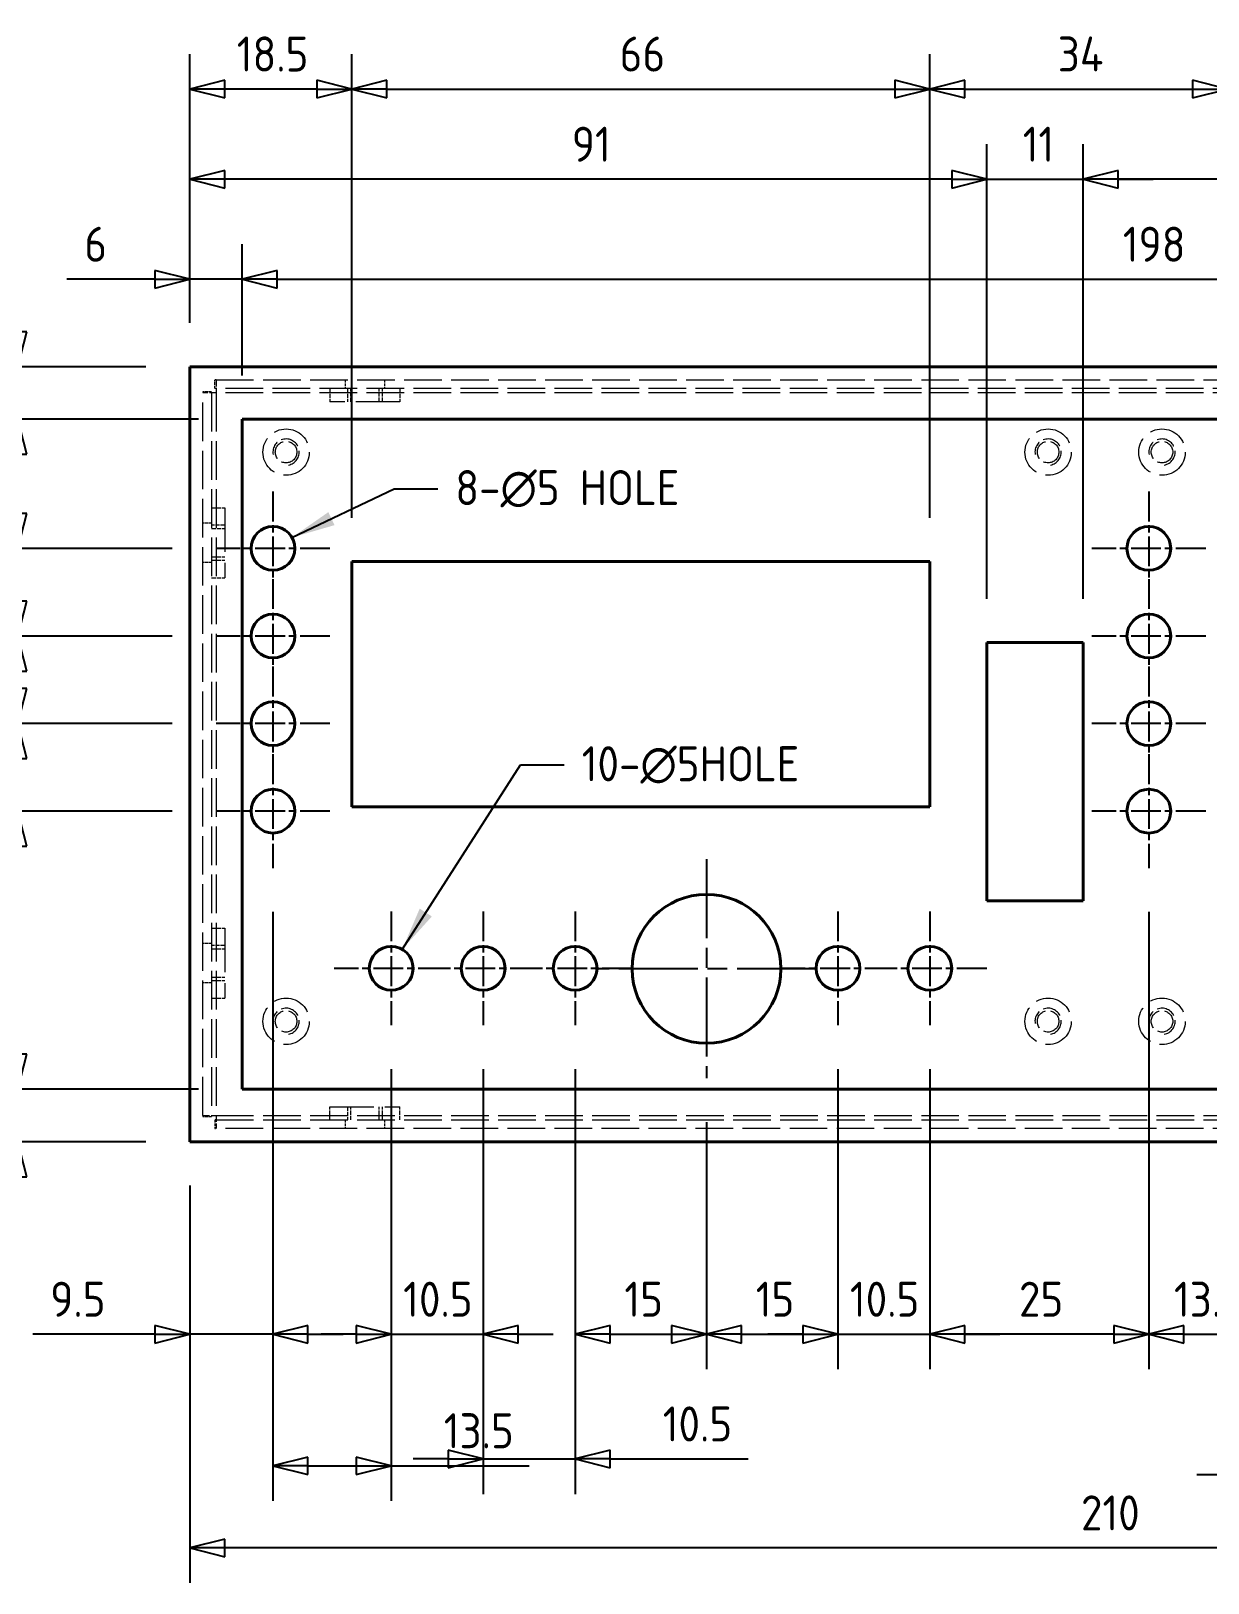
# Model space of a CAD drawing. Header units: millimetres. Extents: x 0 to 840, y 0 to 594.
# Drawn here: x 137.8 to 272.2, y 237.2 to 414.4 of the extents above; entities that cross this region are included whole.
import ezdxf

# ---------------------------------------------------------------- set-up
doc = ezdxf.new("R2010")
doc.units = ezdxf.units.MM
doc.header["$LTSCALE"] = 2
doc.linetypes.add('CHAIN', pattern=[0.3543, 0.2362, -0.0295, 0.0591, -0.0295])
doc.linetypes.add('DASHED', pattern=[0.2067, 0.1654, -0.0413])
doc.layers.get('0').update_dxf_attribs({"color": 3, "lineweight": 25})
for name, color, linetype, lineweight in [('가려진 것(ISO)', 2, 'DASHED', 18), ('가시적인 것(ISO)', 3, 'Continuous', 40), ('기호(ISO)', 5, 'Continuous', 25), ('중심 표식(ISO)', 1, 'Continuous', 25), ('치수(ISO)', 2, 'Continuous', 25)]:
    doc.layers.add(name, color=color, linetype=linetype, lineweight=lineweight)
doc.styles.add('치수 텍스트_PSTEK_POSCO', font='isocp.shx')
doc.dimstyles.new('치수_PSTEK_POSCO', dxfattribs={"dimscale": 2, "dimtxt": 2, "dimasz": 2, "dimexe": 2, "dimexo": 2.5, "dimgap": 1, "dimtad": 1, "dimrnd": 1e-08, "dimdsep": 46, "dimtxsty": '치수 텍스트_PSTEK_POSCO', "dimblk": 'Filled-2', "dimcen": 0.09, "dimdle": 10, "dimclrd": 7, "dimclre": 7, "dimclrt": 2, "dimadec": 1, "dimazin": 2, "dimtfac": 1, "dimtmove": 0, "dimatfit": 3, "dimfxl": 0, "dimtolj": 1, "dimlwd": -1, "dimlwe": -1, "dimarcsym": 0})
doc.dimstyles.new('치수_PSTEK_POSCO$7', dxfattribs={"dimscale": 2, "dimtxt": 2, "dimasz": 2.5, "dimexe": 2, "dimexo": 2.5, "dimgap": 1, "dimtad": 1, "dimrnd": 1e-08, "dimdsep": 46, "dimtxsty": '치수 텍스트_PSTEK_POSCO', "dimblk": 'Filled-2', "dimcen": 0.09, "dimdle": 10, "dimclrd": 7, "dimclre": 7, "dimclrt": 2, "dimadec": 1, "dimazin": 2, "dimtfac": 1, "dimtmove": 0, "dimatfit": 3, "dimfxl": 0, "dimtolj": 1, "dimlwd": -1, "dimlwe": -1, "dimarcsym": 0})

# ---------------------------------------------------------------- blocks, each defined once
blk = doc.blocks.new('Filled-2')
at = {"color": 0}
for p, q in [((0, 0), (-1, 0.25)), ((-1, 0.25), (-1, -0.25)), ((-1, 0), (0, 0)), ((-1, -0.25), (0, 0))]:
    blk.add_line(p, q, dxfattribs=at)
at = {"color": 0, "flags": 128}
blk.add_lwpolyline([(-1, -0.25), (0, 0)], dxfattribs=at)
at = {"color": 0}
blk.add_solid([(-1, -0.25), (0, 0), (-1, 0.25), (-1, -0.25)], dxfattribs=at)
blk = doc.blocks.new('*D23')
at = {"layer": 'Defpoints', "color": 0}
for p in [(155.93, 287.59), (365.93, 287.59), (155.93, 241.21)]:
    blk.add_point(p, dxfattribs=at)
at = {"layer": '치수(ISO)', "color": 7}
for p, q in [((155.93, 282.59), (155.93, 237.21)), ((365.93, 282.59), (365.93, 237.21)), ((361.93, 241.21), (159.93, 241.21))]:
    blk.add_line(p, q, dxfattribs=at)
at = {"layer": '치수(ISO)', "color": 7, "xscale": 4, "yscale": 4, "zscale": 4, "rotation": 180}
blk.add_blockref('Filled-2', (155.93, 241.21), dxfattribs=at)
at = {"layer": '치수(ISO)', "color": 7, "xscale": 4, "yscale": 4, "zscale": 4}
blk.add_blockref('Filled-2', (365.93, 241.21), dxfattribs=at)
at = {"layer": '치수(ISO)', "color": 2, "insert": (257.68, 245.21), "char_height": 4, "attachment_point": 4, "style": '치수 텍스트_PSTEK_POSCO'}
blk.add_mtext('\\A1;210', dxfattribs=at)
blk = doc.blocks.new('*D26')
at = {"layer": 'Defpoints', "color": 0}
for p in [(240.43, 407.8), (174.43, 353.84), (240.43, 353.84)]:
    blk.add_point(p, dxfattribs=at)
at = {"layer": '치수(ISO)', "color": 7}
for p, q in [((174.43, 358.84), (174.43, 411.8)), ((240.43, 358.84), (240.43, 411.8)), ((178.43, 407.8), (236.43, 407.8))]:
    blk.add_line(p, q, dxfattribs=at)
at = {"layer": '치수(ISO)', "color": 7, "xscale": 4, "yscale": 4, "zscale": 4, "rotation": 180}
blk.add_blockref('Filled-2', (174.43, 407.8), dxfattribs=at)
at = {"layer": '치수(ISO)', "color": 7, "xscale": 4, "yscale": 4, "zscale": 4}
blk.add_blockref('Filled-2', (240.43, 407.8), dxfattribs=at)
at = {"layer": '치수(ISO)', "color": 2, "insert": (205.01, 411.8), "char_height": 4, "attachment_point": 4, "style": '치수 텍스트_PSTEK_POSCO'}
blk.add_mtext('\\A1;66', dxfattribs=at)
blk = doc.blocks.new('*D27')
at = {"layer": 'Defpoints', "color": 0}
for p in [(274.43, 407.8), (240.43, 353.84), (274.43, 353.84)]:
    blk.add_point(p, dxfattribs=at)
at = {"layer": '치수(ISO)', "color": 7}
for p, q in [((240.43, 358.84), (240.43, 411.8)), ((274.43, 358.84), (274.43, 411.8)), ((244.43, 407.8), (270.43, 407.8))]:
    blk.add_line(p, q, dxfattribs=at)
at = {"layer": '치수(ISO)', "color": 7, "xscale": 4, "yscale": 4, "zscale": 4, "rotation": 180}
blk.add_blockref('Filled-2', (240.43, 407.8), dxfattribs=at)
at = {"layer": '치수(ISO)', "color": 7, "xscale": 4, "yscale": 4, "zscale": 4}
blk.add_blockref('Filled-2', (274.43, 407.8), dxfattribs=at)
at = {"layer": '치수(ISO)', "color": 2, "insert": (255.03, 411.8), "char_height": 4, "attachment_point": 4, "style": '치수 텍스트_PSTEK_POSCO'}
blk.add_mtext('\\A1;34', dxfattribs=at)
blk = doc.blocks.new('*D31')
at = {"layer": 'Defpoints', "color": 0}
for p in [(257.93, 397.5), (257.93, 344.59), (346.93, 344.59)]:
    blk.add_point(p, dxfattribs=at)
at = {"layer": '치수(ISO)', "color": 7}
for p, q in [((257.93, 349.59), (257.93, 401.5)), ((346.93, 349.59), (346.93, 401.5)), ((342.93, 397.5), (261.93, 397.5))]:
    blk.add_line(p, q, dxfattribs=at)
at = {"layer": '치수(ISO)', "color": 7, "xscale": 4, "yscale": 4, "zscale": 4, "rotation": 180}
blk.add_blockref('Filled-2', (257.93, 397.5), dxfattribs=at)
at = {"layer": '치수(ISO)', "color": 7, "xscale": 4, "yscale": 4, "zscale": 4}
blk.add_blockref('Filled-2', (346.93, 397.5), dxfattribs=at)
at = {"layer": '치수(ISO)', "color": 2, "insert": (300.09, 401.5), "char_height": 4, "attachment_point": 4, "style": '치수 텍스트_PSTEK_POSCO'}
blk.add_mtext('\\A1;89', dxfattribs=at)
blk = doc.blocks.new('*D32')
at = {"layer": 'Defpoints', "color": 0}
for p in [(257.93, 397.5), (246.93, 344.59), (257.93, 344.59)]:
    blk.add_point(p, dxfattribs=at)
at = {"layer": '치수(ISO)', "color": 7}
for p, q in [((246.93, 349.59), (246.93, 401.5)), ((257.93, 349.59), (257.93, 401.5)), ((242.93, 397.5), (238.93, 397.5)), ((246.93, 397.5), (257.93, 397.5)), ((261.93, 397.5), (265.93, 397.5))]:
    blk.add_line(p, q, dxfattribs=at)
at = {"layer": '치수(ISO)', "color": 7, "xscale": 4, "yscale": 4, "zscale": 4}
blk.add_blockref('Filled-2', (246.93, 397.5), dxfattribs=at)
at = {"layer": '치수(ISO)', "color": 7, "xscale": 4, "yscale": 4, "zscale": 4, "rotation": 180}
blk.add_blockref('Filled-2', (257.93, 397.5), dxfattribs=at)
at = {"layer": '치수(ISO)', "color": 2, "insert": (251.03, 401.5), "char_height": 4, "attachment_point": 4, "style": '치수 텍스트_PSTEK_POSCO'}
blk.add_mtext('\\A1;11', dxfattribs=at)
blk = doc.blocks.new('*D33')
at = {"layer": 'Defpoints', "color": 0}
for p in [(155.93, 397.5), (155.93, 376.09), (246.93, 344.59)]:
    blk.add_point(p, dxfattribs=at)
at = {"layer": '치수(ISO)', "color": 7}
for p, q in [((155.93, 381.09), (155.93, 401.5)), ((246.93, 349.59), (246.93, 401.5)), ((242.93, 397.5), (159.93, 397.5))]:
    blk.add_line(p, q, dxfattribs=at)
at = {"layer": '치수(ISO)', "color": 7, "xscale": 4, "yscale": 4, "zscale": 4, "rotation": 180}
blk.add_blockref('Filled-2', (155.93, 397.5), dxfattribs=at)
at = {"layer": '치수(ISO)', "color": 7, "xscale": 4, "yscale": 4, "zscale": 4}
blk.add_blockref('Filled-2', (246.93, 397.5), dxfattribs=at)
at = {"layer": '치수(ISO)', "color": 2, "insert": (199.55, 401.5), "char_height": 4, "attachment_point": 4, "style": '치수 텍스트_PSTEK_POSCO'}
blk.add_mtext('\\A1;91', dxfattribs=at)
blk = doc.blocks.new('*D34')
at = {"layer": 'Defpoints', "color": 0}
for p in [(155.93, 407.8), (155.93, 376.09), (174.43, 353.84)]:
    blk.add_point(p, dxfattribs=at)
at = {"layer": '치수(ISO)', "color": 7}
for p, q in [((155.93, 381.09), (155.93, 411.8)), ((174.43, 358.84), (174.43, 411.8)), ((170.43, 407.8), (159.93, 407.8))]:
    blk.add_line(p, q, dxfattribs=at)
at = {"layer": '치수(ISO)', "color": 7, "xscale": 4, "yscale": 4, "zscale": 4, "rotation": 180}
blk.add_blockref('Filled-2', (155.93, 407.8), dxfattribs=at)
at = {"layer": '치수(ISO)', "color": 7, "xscale": 4, "yscale": 4, "zscale": 4}
blk.add_blockref('Filled-2', (174.43, 407.8), dxfattribs=at)
at = {"layer": '치수(ISO)', "color": 2, "insert": (161.3, 411.8), "char_height": 4, "attachment_point": 4, "style": '치수 텍스트_PSTEK_POSCO'}
blk.add_mtext('\\A1;18.5', dxfattribs=at)
blk = doc.blocks.new('*D35')
at = {"layer": 'Defpoints', "color": 0}
for p in [(161.93, 370.09), (136.32, 355.34), (158.93, 355.34)]:
    blk.add_point(p, dxfattribs=at)
at = {"layer": '치수(ISO)', "color": 7}
for p, q in [((156.93, 370.09), (132.32, 370.09)), ((136.32, 366.09), (136.32, 359.34)), ((136.32, 362.72), (118.35, 358.93)), ((118.35, 358.93), (103.39, 358.93)), ((153.93, 355.34), (132.32, 355.34))]:
    blk.add_line(p, q, dxfattribs=at)
at = {"layer": '치수(ISO)', "color": 7, "xscale": 4, "yscale": 4, "zscale": 4}
for p, rotation in [((136.32, 370.09), 90), ((136.32, 355.34), 270)]:
    blk.add_blockref('Filled-2', p, dxfattribs=dict(at, rotation=rotation))
at = {"layer": '치수(ISO)', "color": 2, "insert": (105.39, 362.93), "char_height": 4, "attachment_point": 4, "style": '치수 텍스트_PSTEK_POSCO'}
blk.add_mtext('\\A1;14.75', dxfattribs=at)
blk = doc.blocks.new('*D36')
at = {"layer": 'Defpoints', "color": 0}
for p in [(158.93, 355.34), (136.32, 345.34), (158.93, 345.34)]:
    blk.add_point(p, dxfattribs=at)
at = {"layer": '치수(ISO)', "color": 7}
for p, q in [((136.32, 359.34), (136.32, 363.34)), ((153.93, 355.34), (132.32, 355.34)), ((136.32, 355.34), (136.32, 345.34)), ((153.93, 345.34), (132.32, 345.34)), ((136.32, 341.34), (136.32, 337.34))]:
    blk.add_line(p, q, dxfattribs=at)
at = {"layer": '치수(ISO)', "color": 7, "xscale": 4, "yscale": 4, "zscale": 4}
for p, rotation in [((136.32, 355.34), 270), ((136.32, 345.34), 90)]:
    blk.add_blockref('Filled-2', p, dxfattribs=dict(at, rotation=rotation))
at = {"layer": '치수(ISO)', "color": 2, "insert": (132.32, 348.54), "char_height": 4, "attachment_point": 4, "rotation": 90, "style": '치수 텍스트_PSTEK_POSCO'}
blk.add_mtext('\\A1;10', dxfattribs=at)
blk = doc.blocks.new('*D37')
at = {"layer": 'Defpoints', "color": 0}
for p in [(158.93, 345.34), (136.32, 335.34), (158.93, 335.34)]:
    blk.add_point(p, dxfattribs=at)
at = {"layer": '치수(ISO)', "color": 7}
for p, q in [((136.32, 349.34), (136.32, 353.34)), ((153.93, 345.34), (132.32, 345.34)), ((136.32, 345.34), (136.32, 335.34)), ((153.93, 335.34), (132.32, 335.34)), ((136.32, 331.34), (136.32, 327.34))]:
    blk.add_line(p, q, dxfattribs=at)
at = {"layer": '치수(ISO)', "color": 7, "xscale": 4, "yscale": 4, "zscale": 4}
for p, rotation in [((136.32, 345.34), 270), ((136.32, 335.34), 90)]:
    blk.add_blockref('Filled-2', p, dxfattribs=dict(at, rotation=rotation))
at = {"layer": '치수(ISO)', "color": 2, "insert": (132.32, 338.54), "char_height": 4, "attachment_point": 4, "rotation": 90, "style": '치수 텍스트_PSTEK_POSCO'}
blk.add_mtext('\\A1;10', dxfattribs=at)
blk = doc.blocks.new('*D38')
at = {"layer": 'Defpoints', "color": 0}
for p in [(158.93, 335.34), (136.32, 325.34), (158.93, 325.34)]:
    blk.add_point(p, dxfattribs=at)
at = {"layer": '치수(ISO)', "color": 7}
for p, q in [((136.32, 339.34), (136.32, 343.34)), ((153.93, 335.34), (132.32, 335.34)), ((136.32, 335.34), (136.32, 325.34)), ((153.93, 325.34), (132.32, 325.34)), ((136.32, 321.34), (136.32, 317.34))]:
    blk.add_line(p, q, dxfattribs=at)
at = {"layer": '치수(ISO)', "color": 7, "xscale": 4, "yscale": 4, "zscale": 4}
for p, rotation in [((136.32, 335.34), 270), ((136.32, 325.34), 90)]:
    blk.add_blockref('Filled-2', p, dxfattribs=dict(at, rotation=rotation))
at = {"layer": '치수(ISO)', "color": 2, "insert": (132.32, 328.54), "char_height": 4, "attachment_point": 4, "rotation": 90, "style": '치수 텍스트_PSTEK_POSCO'}
blk.add_mtext('\\A1;10', dxfattribs=at)
blk = doc.blocks.new('*D39')
at = {"layer": 'Defpoints', "color": 0}
for p in [(158.93, 325.34), (136.32, 293.59), (161.93, 293.59)]:
    blk.add_point(p, dxfattribs=at)
at = {"layer": '치수(ISO)', "color": 7}
for p, q in [((153.93, 325.34), (132.32, 325.34)), ((136.32, 321.34), (136.32, 297.59)), ((136.32, 309.47), (118.71, 305.83)), ((118.71, 305.83), (104.14, 305.83)), ((156.93, 293.59), (132.32, 293.59))]:
    blk.add_line(p, q, dxfattribs=at)
at = {"layer": '치수(ISO)', "color": 7, "xscale": 4, "yscale": 4, "zscale": 4}
for p, rotation in [((136.32, 325.34), 90), ((136.32, 293.59), 270)]:
    blk.add_blockref('Filled-2', p, dxfattribs=dict(at, rotation=rotation))
at = {"layer": '치수(ISO)', "color": 2, "insert": (106.14, 309.83), "char_height": 4, "attachment_point": 4, "style": '치수 텍스트_PSTEK_POSCO'}
blk.add_mtext('\\A1;31.75', dxfattribs=at)
blk = doc.blocks.new('*D40')
at = {"layer": 'Defpoints', "color": 0}
for p in [(161.93, 293.59), (136.32, 287.59), (155.93, 287.59)]:
    blk.add_point(p, dxfattribs=at)
at = {"layer": '치수(ISO)', "color": 7}
for p, q in [((136.32, 297.59), (136.32, 301.59)), ((156.93, 293.59), (132.32, 293.59)), ((136.32, 293.59), (136.32, 287.59)), ((150.93, 287.59), (132.32, 287.59)), ((136.32, 283.59), (136.32, 279.59))]:
    blk.add_line(p, q, dxfattribs=at)
at = {"layer": '치수(ISO)', "color": 7, "xscale": 4, "yscale": 4, "zscale": 4}
for p, rotation in [((136.32, 293.59), 270), ((136.32, 287.59), 90)]:
    blk.add_blockref('Filled-2', p, dxfattribs=dict(at, rotation=rotation))
at = {"layer": '치수(ISO)', "color": 2, "insert": (132.32, 289.57), "char_height": 4, "attachment_point": 4, "rotation": 90, "style": '치수 텍스트_PSTEK_POSCO'}
blk.add_mtext('\\A1;6', dxfattribs=at)
blk = doc.blocks.new('*D41')
at = {"layer": 'Defpoints', "color": 0}
for p in [(136.32, 376.09), (155.93, 376.09), (161.93, 370.09)]:
    blk.add_point(p, dxfattribs=at)
at = {"layer": '치수(ISO)', "color": 7}
for p, q in [((136.32, 380.09), (136.32, 384.09)), ((150.93, 376.09), (132.32, 376.09)), ((136.32, 370.09), (136.32, 376.09)), ((156.93, 370.09), (132.32, 370.09)), ((136.32, 366.09), (136.32, 362.09))]:
    blk.add_line(p, q, dxfattribs=at)
at = {"layer": '치수(ISO)', "color": 7, "xscale": 4, "yscale": 4, "zscale": 4}
for p, rotation in [((136.32, 376.09), 270), ((136.32, 370.09), 90)]:
    blk.add_blockref('Filled-2', p, dxfattribs=dict(at, rotation=rotation))
at = {"layer": '치수(ISO)', "color": 2, "insert": (132.32, 372.07), "char_height": 4, "attachment_point": 4, "rotation": 90, "style": '치수 텍스트_PSTEK_POSCO'}
blk.add_mtext('\\A1;6', dxfattribs=at)
blk = doc.blocks.new('*D42')
at = {"layer": 'Defpoints', "color": 0}
for p in [(165.43, 318.84), (155.93, 287.59), (155.93, 265.61)]:
    blk.add_point(p, dxfattribs=at)
at = {"layer": '치수(ISO)', "color": 7}
for p, q in [((165.43, 313.84), (165.43, 261.61)), ((155.93, 282.59), (155.93, 261.61)), ((151.93, 265.61), (138, 265.61)), ((165.43, 265.61), (155.93, 265.61)), ((169.43, 265.61), (173.43, 265.61))]:
    blk.add_line(p, q, dxfattribs=at)
at = {"layer": '치수(ISO)', "color": 7, "xscale": 4, "yscale": 4, "zscale": 4}
blk.add_blockref('Filled-2', (155.93, 265.61), dxfattribs=at)
at = {"layer": '치수(ISO)', "color": 7, "xscale": 4, "yscale": 4, "zscale": 4, "rotation": 180}
blk.add_blockref('Filled-2', (165.43, 265.61), dxfattribs=at)
at = {"layer": '치수(ISO)', "color": 2, "insert": (140, 269.61), "char_height": 4, "attachment_point": 4, "style": '치수 텍스트_PSTEK_POSCO'}
blk.add_mtext('\\A1;9.5', dxfattribs=at)
blk = doc.blocks.new('*D43')
at = {"layer": 'Defpoints', "color": 0}
for p in [(165.43, 318.84), (178.93, 300.89), (178.93, 250.59)]:
    blk.add_point(p, dxfattribs=at)
at = {"layer": '치수(ISO)', "color": 7}
for p, q in [((165.43, 313.84), (165.43, 246.59)), ((178.93, 295.89), (178.93, 246.59)), ((169.43, 250.59), (174.93, 250.59)), ((178.93, 250.59), (194.7, 250.59))]:
    blk.add_line(p, q, dxfattribs=at)
at = {"layer": '치수(ISO)', "color": 7, "xscale": 4, "yscale": 4, "zscale": 4, "rotation": 180}
blk.add_blockref('Filled-2', (165.43, 250.59), dxfattribs=at)
at = {"layer": '치수(ISO)', "color": 7, "xscale": 4, "yscale": 4, "zscale": 4}
blk.add_blockref('Filled-2', (178.93, 250.59), dxfattribs=at)
at = {"layer": '치수(ISO)', "color": 2, "insert": (184.93, 254.59), "char_height": 4, "attachment_point": 4, "style": '치수 텍스트_PSTEK_POSCO'}
blk.add_mtext('\\A1;13.5', dxfattribs=at)
blk = doc.blocks.new('*D44')
at = {"layer": 'Defpoints', "color": 0}
for p in [(178.93, 300.89), (189.43, 300.89), (189.43, 265.61)]:
    blk.add_point(p, dxfattribs=at)
at = {"layer": '치수(ISO)', "color": 7}
for p, q in [((178.93, 295.89), (178.93, 261.61)), ((189.43, 295.89), (189.43, 261.61)), ((174.93, 265.61), (170.93, 265.61)), ((178.93, 265.61), (189.43, 265.61)), ((193.43, 265.61), (197.43, 265.61))]:
    blk.add_line(p, q, dxfattribs=at)
at = {"layer": '치수(ISO)', "color": 7, "xscale": 4, "yscale": 4, "zscale": 4}
blk.add_blockref('Filled-2', (178.93, 265.61), dxfattribs=at)
at = {"layer": '치수(ISO)', "color": 7, "xscale": 4, "yscale": 4, "zscale": 4, "rotation": 180}
blk.add_blockref('Filled-2', (189.43, 265.61), dxfattribs=at)
at = {"layer": '치수(ISO)', "color": 2, "insert": (180.3, 269.61), "char_height": 4, "attachment_point": 4, "style": '치수 텍스트_PSTEK_POSCO'}
blk.add_mtext('\\A1;10.5', dxfattribs=at)
blk = doc.blocks.new('*D45')
at = {"layer": 'Defpoints', "color": 0}
for p in [(189.43, 300.89), (199.93, 300.89), (199.93, 251.37)]:
    blk.add_point(p, dxfattribs=at)
at = {"layer": '치수(ISO)', "color": 7}
for p, q in [((189.43, 295.89), (189.43, 247.37)), ((199.93, 295.89), (199.93, 247.37)), ((185.43, 251.37), (181.43, 251.37)), ((189.43, 251.37), (199.93, 251.37)), ((203.93, 251.37), (219.7, 251.37))]:
    blk.add_line(p, q, dxfattribs=at)
at = {"layer": '치수(ISO)', "color": 7, "xscale": 4, "yscale": 4, "zscale": 4}
blk.add_blockref('Filled-2', (189.43, 251.37), dxfattribs=at)
at = {"layer": '치수(ISO)', "color": 7, "xscale": 4, "yscale": 4, "zscale": 4, "rotation": 180}
blk.add_blockref('Filled-2', (199.93, 251.37), dxfattribs=at)
at = {"layer": '치수(ISO)', "color": 2, "insert": (209.93, 255.37), "char_height": 4, "attachment_point": 4, "style": '치수 텍스트_PSTEK_POSCO'}
blk.add_mtext('\\A1;10.5', dxfattribs=at)
blk = doc.blocks.new('*D46')
at = {"layer": 'Defpoints', "color": 0}
for p in [(199.93, 300.89), (214.93, 294.84), (214.93, 265.61)]:
    blk.add_point(p, dxfattribs=at)
at = {"layer": '치수(ISO)', "color": 7}
for p, q in [((199.93, 295.89), (199.93, 261.61)), ((214.93, 289.84), (214.93, 261.61)), ((203.93, 265.61), (210.93, 265.61))]:
    blk.add_line(p, q, dxfattribs=at)
at = {"layer": '치수(ISO)', "color": 7, "xscale": 4, "yscale": 4, "zscale": 4, "rotation": 180}
blk.add_blockref('Filled-2', (199.93, 265.61), dxfattribs=at)
at = {"layer": '치수(ISO)', "color": 7, "xscale": 4, "yscale": 4, "zscale": 4}
blk.add_blockref('Filled-2', (214.93, 265.61), dxfattribs=at)
at = {"layer": '치수(ISO)', "color": 2, "insert": (205.55, 269.61), "char_height": 4, "attachment_point": 4, "style": '치수 텍스트_PSTEK_POSCO'}
blk.add_mtext('\\A1;15', dxfattribs=at)
blk = doc.blocks.new('*D47')
at = {"layer": 'Defpoints', "color": 0}
for p in [(229.93, 300.89), (214.93, 294.84), (229.93, 265.61)]:
    blk.add_point(p, dxfattribs=at)
at = {"layer": '치수(ISO)', "color": 7}
for p, q in [((229.93, 295.89), (229.93, 261.61)), ((214.93, 289.84), (214.93, 261.61)), ((218.93, 265.61), (225.93, 265.61))]:
    blk.add_line(p, q, dxfattribs=at)
at = {"layer": '치수(ISO)', "color": 7, "xscale": 4, "yscale": 4, "zscale": 4, "rotation": 180}
blk.add_blockref('Filled-2', (214.93, 265.61), dxfattribs=at)
at = {"layer": '치수(ISO)', "color": 7, "xscale": 4, "yscale": 4, "zscale": 4}
blk.add_blockref('Filled-2', (229.93, 265.61), dxfattribs=at)
at = {"layer": '치수(ISO)', "color": 2, "insert": (220.55, 269.61), "char_height": 4, "attachment_point": 4, "style": '치수 텍스트_PSTEK_POSCO'}
blk.add_mtext('\\A1;15', dxfattribs=at)
blk = doc.blocks.new('*D48')
at = {"layer": 'Defpoints', "color": 0}
for p in [(229.93, 300.89), (240.43, 300.89), (240.43, 265.61)]:
    blk.add_point(p, dxfattribs=at)
at = {"layer": '치수(ISO)', "color": 7}
for p, q in [((229.93, 295.89), (229.93, 261.61)), ((240.43, 295.89), (240.43, 261.61)), ((225.93, 265.61), (221.93, 265.61)), ((229.93, 265.61), (240.43, 265.61)), ((244.43, 265.61), (248.43, 265.61))]:
    blk.add_line(p, q, dxfattribs=at)
at = {"layer": '치수(ISO)', "color": 7, "xscale": 4, "yscale": 4, "zscale": 4}
blk.add_blockref('Filled-2', (229.93, 265.61), dxfattribs=at)
at = {"layer": '치수(ISO)', "color": 7, "xscale": 4, "yscale": 4, "zscale": 4, "rotation": 180}
blk.add_blockref('Filled-2', (240.43, 265.61), dxfattribs=at)
at = {"layer": '치수(ISO)', "color": 2, "insert": (231.3, 269.61), "char_height": 4, "attachment_point": 4, "style": '치수 텍스트_PSTEK_POSCO'}
blk.add_mtext('\\A1;10.5', dxfattribs=at)
blk = doc.blocks.new('*D49')
at = {"layer": 'Defpoints', "color": 0}
for p in [(265.43, 318.84), (240.43, 300.89), (240.43, 265.61)]:
    blk.add_point(p, dxfattribs=at)
at = {"layer": '치수(ISO)', "color": 7}
for p, q in [((265.43, 313.84), (265.43, 261.61)), ((240.43, 295.89), (240.43, 261.61)), ((261.43, 265.61), (244.43, 265.61))]:
    blk.add_line(p, q, dxfattribs=at)
at = {"layer": '치수(ISO)', "color": 7, "xscale": 4, "yscale": 4, "zscale": 4, "rotation": 180}
blk.add_blockref('Filled-2', (240.43, 265.61), dxfattribs=at)
at = {"layer": '치수(ISO)', "color": 7, "xscale": 4, "yscale": 4, "zscale": 4}
blk.add_blockref('Filled-2', (265.43, 265.61), dxfattribs=at)
at = {"layer": '치수(ISO)', "color": 2, "insert": (250.6, 269.61), "char_height": 4, "attachment_point": 4, "style": '치수 텍스트_PSTEK_POSCO'}
blk.add_mtext('\\A1;25', dxfattribs=at)
blk = doc.blocks.new('*D50')
at = {"layer": 'Defpoints', "color": 0}
for p in [(265.43, 318.84), (278.93, 300.89), (278.93, 265.61)]:
    blk.add_point(p, dxfattribs=at)
at = {"layer": '치수(ISO)', "color": 7}
for p, q in [((265.43, 313.84), (265.43, 261.61)), ((278.93, 295.89), (278.93, 261.61)), ((269.43, 265.61), (274.93, 265.61))]:
    blk.add_line(p, q, dxfattribs=at)
at = {"layer": '치수(ISO)', "color": 7, "xscale": 4, "yscale": 4, "zscale": 4, "rotation": 180}
blk.add_blockref('Filled-2', (265.43, 265.61), dxfattribs=at)
at = {"layer": '치수(ISO)', "color": 7, "xscale": 4, "yscale": 4, "zscale": 4}
blk.add_blockref('Filled-2', (278.93, 265.61), dxfattribs=at)
at = {"layer": '치수(ISO)', "color": 2, "insert": (268.3, 269.61), "char_height": 4, "attachment_point": 4, "style": '치수 텍스트_PSTEK_POSCO'}
blk.add_mtext('\\A1;13.5', dxfattribs=at)
blk = doc.blocks.new('*D51')
at = {"layer": 'Defpoints', "color": 0}
for p in [(278.93, 300.89), (289.43, 300.89), (289.43, 249.56)]:
    blk.add_point(p, dxfattribs=at)
at = {"layer": '치수(ISO)', "color": 7}
for p, q in [((278.93, 295.89), (278.93, 245.56)), ((289.43, 295.89), (289.43, 245.56)), ((274.93, 249.56), (270.93, 249.56)), ((278.93, 249.56), (289.43, 249.56)), ((293.43, 249.56), (309.2, 249.56))]:
    blk.add_line(p, q, dxfattribs=at)
at = {"layer": '치수(ISO)', "color": 7, "xscale": 4, "yscale": 4, "zscale": 4}
blk.add_blockref('Filled-2', (278.93, 249.56), dxfattribs=at)
at = {"layer": '치수(ISO)', "color": 7, "xscale": 4, "yscale": 4, "zscale": 4, "rotation": 180}
blk.add_blockref('Filled-2', (289.43, 249.56), dxfattribs=at)
at = {"layer": '치수(ISO)', "color": 2, "insert": (299.43, 253.56), "char_height": 4, "attachment_point": 4, "style": '치수 텍스트_PSTEK_POSCO'}
blk.add_mtext('\\A1;10.5', dxfattribs=at)
blk = doc.blocks.new('*D61')
at = {"layer": 'Defpoints', "color": 0}
for p in [(155.93, 386.08), (155.93, 376.09), (161.93, 370.09)]:
    blk.add_point(p, dxfattribs=at)
at = {"layer": '치수(ISO)', "color": 7}
for p, q in [((155.93, 381.09), (155.93, 390.08)), ((161.93, 375.09), (161.93, 390.08)), ((151.93, 386.08), (141.89, 386.08)), ((161.93, 386.08), (155.93, 386.08)), ((165.93, 386.08), (169.93, 386.08))]:
    blk.add_line(p, q, dxfattribs=at)
at = {"layer": '치수(ISO)', "color": 7, "xscale": 4, "yscale": 4, "zscale": 4}
blk.add_blockref('Filled-2', (155.93, 386.08), dxfattribs=at)
at = {"layer": '치수(ISO)', "color": 7, "xscale": 4, "yscale": 4, "zscale": 4, "rotation": 180}
blk.add_blockref('Filled-2', (161.93, 386.08), dxfattribs=at)
at = {"layer": '치수(ISO)', "color": 2, "insert": (143.89, 390.08), "char_height": 4, "attachment_point": 4, "style": '치수 텍스트_PSTEK_POSCO'}
blk.add_mtext('\\A1;6', dxfattribs=at)
blk = doc.blocks.new('*D62')
at = {"layer": 'Defpoints', "color": 0}
for p in [(359.93, 386.08), (161.93, 370.09), (359.93, 370.09)]:
    blk.add_point(p, dxfattribs=at)
at = {"layer": '치수(ISO)', "color": 7}
for p, q in [((161.93, 375.09), (161.93, 390.08)), ((359.93, 375.09), (359.93, 390.08)), ((165.93, 386.08), (355.93, 386.08))]:
    blk.add_line(p, q, dxfattribs=at)
at = {"layer": '치수(ISO)', "color": 7, "xscale": 4, "yscale": 4, "zscale": 4, "rotation": 180}
blk.add_blockref('Filled-2', (161.93, 386.08), dxfattribs=at)
at = {"layer": '치수(ISO)', "color": 7, "xscale": 4, "yscale": 4, "zscale": 4}
blk.add_blockref('Filled-2', (359.93, 386.08), dxfattribs=at)
at = {"layer": '치수(ISO)', "color": 2, "insert": (262.46, 390.08), "char_height": 4, "attachment_point": 4, "style": '치수 텍스트_PSTEK_POSCO'}
blk.add_mtext('\\A1;198', dxfattribs=at)

msp = doc.modelspace()

# ---------------------------------------------------------------- linework, layer by layer
at = {"layer": '가려진 것(ISO)', "ltscale": 0.139368}
for p, q in [((158.931, 374.593), (158.785, 374.593)), ((157.431, 373.24), (157.431, 373.093)), ((158.431, 373.093), (158.431, 373.24)), ((158.931, 373.593), (158.785, 373.593)), ((157.431, 290.593), (157.431, 290.447)), ((158.431, 290.593), (158.431, 290.447)), ((158.931, 290.093), (158.785, 290.093)), ((158.785, 289.093), (158.931, 289.093))]:
    msp.add_line(p, q, dxfattribs=at)
at = {"layer": '가려진 것(ISO)', "ltscale": 0.952248}
for p, q in [((158.785, 373.593), (158.785, 374.593)), ((173.681, 374.593), (173.681, 373.593)), ((178.181, 374.593), (178.181, 373.593)), ((158.431, 373.24), (157.431, 373.24)), ((158.431, 358.243), (157.431, 358.243)), ((158.431, 353.743), (157.431, 353.743)), ((158.431, 310.243), (157.431, 310.243)), ((158.431, 305.743), (157.431, 305.743)), ((158.431, 290.447), (157.431, 290.447)), ((158.785, 290.093), (158.785, 289.093)), ((173.681, 290.093), (173.681, 289.093)), ((178.181, 290.093), (178.181, 289.093))]:
    msp.add_line(p, q, dxfattribs=at)
at = {"layer": '가려진 것(ISO)', "ltscale": 12.986021}
for p, q in [((158.931, 374.593), (362.931, 374.593)), ((362.931, 373.593), (158.931, 373.593)), ((362.931, 373.093), (158.931, 373.093)), ((158.931, 290.593), (362.931, 290.593)), ((158.931, 290.093), (362.931, 290.093)), ((362.931, 289.093), (158.931, 289.093))]:
    msp.add_line(p, q, dxfattribs=at)
at = {"layer": '가려진 것(ISO)', "ltscale": 2.243818}
for p, q in [((158.931, 374.593), (158.931, 373.093)), ((158.931, 373.093), (157.431, 373.093)), ((157.431, 290.593), (158.931, 290.593)), ((158.931, 290.593), (158.931, 289.093))]:
    msp.add_line(p, q, dxfattribs=at)
at = {"layer": '가려진 것(ISO)', "ltscale": 13.304306}
for p, q in [((157.431, 290.593), (157.431, 373.093)), ((158.431, 373.093), (158.431, 290.593)), ((158.931, 373.093), (158.931, 290.593))]:
    msp.add_line(p, q, dxfattribs=at)
at = {"layer": '가려진 것(ISO)', "ltscale": 1.428422}
for p, q in [((171.931, 373.593), (171.931, 372.093)), ((173.931, 373.593), (173.931, 372.093)), ((174.31, 372.093), (174.31, 373.593)), ((177.552, 372.093), (177.552, 373.593)), ((177.931, 372.093), (177.931, 373.593)), ((179.931, 373.593), (179.931, 372.093)), ((158.431, 359.993), (159.931, 359.993)), ((159.931, 357.993), (158.431, 357.993)), ((158.431, 357.614), (159.931, 357.614)), ((158.431, 354.372), (159.931, 354.372)), ((158.431, 353.993), (159.931, 353.993)), ((158.431, 351.993), (159.931, 351.993)), ((158.431, 311.993), (159.931, 311.993)), ((159.931, 309.993), (158.431, 309.993)), ((158.431, 309.614), (159.931, 309.614)), ((158.431, 306.372), (159.931, 306.372)), ((158.431, 305.993), (159.931, 305.993)), ((158.431, 303.993), (159.931, 303.993)), ((171.931, 290.093), (171.931, 291.593)), ((173.931, 291.593), (173.931, 290.093)), ((174.31, 290.093), (174.31, 291.593)), ((177.552, 290.093), (177.552, 291.593)), ((177.931, 290.093), (177.931, 291.593)), ((179.931, 290.093), (179.931, 291.593))]:
    msp.add_line(p, q, dxfattribs=at)
at = {"layer": '가려진 것(ISO)', "ltscale": 15.198803}
for p, q in [((179.931, 372.093), (171.931, 372.093)), ((159.931, 359.993), (159.931, 351.993)), ((159.931, 311.993), (159.931, 303.993)), ((171.931, 291.593), (179.931, 291.593))]:
    msp.add_line(p, q, dxfattribs=at)
at = {"layer": '가려진 것(ISO)', "ltscale": 13.42561}
for centre in [(166.931, 366.343), (253.931, 366.343), (266.931, 366.343), (166.931, 301.343), (253.931, 301.343), (266.931, 301.343)]:
    msp.add_circle(centre, 2.65, dxfattribs=at)
at = {"layer": '가려진 것(ISO)', "ltscale": 7.356958}
for centre in [(166.931, 366.343), (253.931, 366.343), (266.931, 366.343), (166.931, 301.343), (253.931, 301.343), (266.931, 301.343)]:
    msp.add_circle(centre, 1.23, dxfattribs=at)
at = {"layer": '가려진 것(ISO)', "ltscale": 6.731654}
for centre in [(166.931, 366.343), (253.931, 366.343), (266.931, 366.343), (166.931, 301.343), (253.931, 301.343), (266.931, 301.343)]:
    msp.add_arc(centre, 1.5, 280, 190, dxfattribs=at)
at = {"layer": '가시적인 것(ISO)'}
for p, q in [((155.931, 287.593), (155.931, 376.093)), ((155.931, 376.093), (365.931, 376.093)), ((161.931, 293.593), (161.931, 370.093)), ((161.931, 370.093), (359.931, 370.093)), ((174.431, 325.843), (174.431, 353.843)), ((174.431, 353.843), (240.431, 353.843)), ((240.431, 353.843), (240.431, 325.843)), ((246.931, 315.093), (246.931, 344.593)), ((246.931, 344.593), (257.931, 344.593)), ((257.931, 344.593), (257.931, 315.093)), ((240.431, 325.843), (174.431, 325.843)), ((257.931, 315.093), (246.931, 315.093)), ((359.931, 293.593), (161.931, 293.593)), ((365.931, 287.593), (155.931, 287.593))]:
    msp.add_line(p, q, dxfattribs=at)
for centre, radius in [((165.431, 355.343), 2.5), ((265.431, 355.343), 2.5), ((165.431, 345.343), 2.5), ((265.431, 345.343), 2.5), ((165.431, 335.343), 2.5), ((265.431, 335.343), 2.5), ((165.431, 325.343), 2.5), ((265.431, 325.343), 2.5), ((214.931, 307.343), 8.5), ((178.931, 307.393), 2.5), ((189.431, 307.393), 2.5), ((199.931, 307.393), 2.5), ((229.931, 307.393), 2.5), ((240.431, 307.393), 2.5)]:
    msp.add_circle(centre, radius, dxfattribs=at)
at = {"layer": '중심 표식(ISO)', "linetype": 'CHAIN', "ltscale": 7.222748}
for p, q in [((165.431, 361.843), (165.431, 348.843)), ((265.431, 361.843), (265.431, 348.843)), ((171.931, 355.343), (158.931, 355.343)), ((271.931, 355.343), (258.931, 355.343)), ((165.431, 351.843), (165.431, 338.843)), ((265.431, 351.843), (265.431, 338.843)), ((171.931, 345.343), (158.931, 345.343)), ((271.931, 345.343), (258.931, 345.343)), ((165.431, 341.843), (165.431, 328.843)), ((265.431, 341.843), (265.431, 328.843)), ((171.931, 335.343), (158.931, 335.343)), ((271.931, 335.343), (258.931, 335.343)), ((165.431, 331.843), (165.431, 318.843)), ((265.431, 331.843), (265.431, 318.843)), ((171.931, 325.343), (158.931, 325.343)), ((271.931, 325.343), (258.931, 325.343)), ((178.931, 313.893), (178.931, 300.893)), ((189.431, 313.893), (189.431, 300.893)), ((199.931, 313.893), (199.931, 300.893)), ((229.931, 313.893), (229.931, 300.893)), ((240.431, 313.893), (240.431, 300.893)), ((185.431, 307.393), (172.431, 307.393)), ((195.931, 307.393), (182.931, 307.393)), ((206.431, 307.393), (193.431, 307.393)), ((236.431, 307.393), (223.431, 307.393)), ((246.931, 307.393), (233.931, 307.393))]:
    msp.add_line(p, q, dxfattribs=at)
at = {"layer": '중심 표식(ISO)', "linetype": 'CHAIN', "ltscale": 19.051651}
for p, q in [((214.931, 319.843), (214.931, 294.843)), ((227.431, 307.343), (202.431, 307.343))]:
    msp.add_line(p, q, dxfattribs=at)

# ---------------------------------------------------------------- texts
at = {"layer": '기호(ISO)', "color": 2, "char_height": 4, "attachment_point": 4, "line_spacing_factor": 0.35, "style": '치수 텍스트_PSTEK_POSCO'}
for s, insert, width in [('{8-\\fAIGDT|b0|i0;\\H4.0000;n\\fisocp|b0|i0;\\H4.0000;5 HOLE}', (186.252, 362.154), 29.22972), ('{10-\\fAIGDT|b0|i0;\\H4.0000;n\\fisocp|b0|i0;\\H4.0000;5HOLE}', (200.683, 330.621), 29.67754)]:
    msp.add_mtext(s, dxfattribs=dict(at, insert=insert, width=width))

# ---------------------------------------------------------------- dimensions: what is measured, and where the dimension line sits
at = {"layer": '치수(ISO)', "color": 7}
for base, p1, p2, override, picture, middle in [((155.931, 407.8), (174.431, 353.843), (155.931, 376.093), {"dimdec": 2, "dimtp": 0, "dimtm": 0, "dimtdec": 2, "dimtofl": 0, "dimatfit": 1}, '*D34', (165.181, 407.8)), ((155.931, 397.504), (246.931, 344.593), (155.931, 376.093), {"dimdec": 2, "dimtp": 0, "dimtm": 0, "dimtdec": 2, "dimtofl": 0, "dimatfit": 1}, '*D33', (201.431, 397.504)), ((257.931, 397.504), (346.931, 344.593), (257.931, 344.593), {"dimdec": 2, "dimtp": 0, "dimtm": 0, "dimtdec": 2, "dimtofl": 0, "dimatfit": 1}, '*D31', (302.431, 397.504)), ((155.931, 386.084), (161.931, 370.093), (155.931, 376.093), {"dimdec": 2, "dimtp": 0, "dimtm": 0, "dimtdec": 2, "dimtofl": 1, "dimatfit": 1}, '*D61', (144.912, 386.084))]:
    dim = msp.add_linear_dim(base=base, p1=p1, p2=p2, dimstyle='치수_PSTEK_POSCO', override=override, dxfattribs=at)
    dim.commit()
    dim.dimension.update_dxf_attribs({"geometry": picture, "text_midpoint": middle, "dimtype": 160})
for base, p1, p2, angle, override, picture, middle in [((240.431, 407.8), (174.431, 353.843), (240.431, 353.843), 180, {"dimdec": 2, "dimtp": 0, "dimtm": 0, "dimtdec": 2, "dimtofl": 0, "dimatfit": 1}, '*D26', (207.431, 407.8)), ((274.431, 407.8), (240.431, 353.843), (274.431, 353.843), 180, {"dimdec": 2, "dimtp": 0, "dimtm": 0, "dimtdec": 2, "dimtofl": 0, "dimatfit": 1}, '*D27', (257.431, 407.8)), ((257.931, 397.504), (246.931, 344.593), (257.931, 344.593), 180, {"dimdec": 2, "dimtp": 0, "dimtm": 0, "dimtdec": 2, "dimtofl": 1, "dimatfit": 1}, '*D32', (252.431, 397.504)), ((359.931, 386.084), (161.931, 370.093), (359.931, 370.093), 180, {"dimdec": 2, "dimtp": 0, "dimtm": 0, "dimtdec": 2, "dimtofl": 0, "dimatfit": 1}, '*D62', (265.671, 386.084)), ((136.315, 376.093), (161.931, 370.093), (155.931, 376.093), 270, {"dimdec": 2, "dimtp": 0, "dimtm": 0, "dimtdec": 2, "dimtofl": 1, "dimatfit": 1}, '*D41', (136.315, 373.093)), ((136.315, 355.343), (161.931, 370.093), (158.931, 355.343), 90, {"dimtih": 1, "dimtoh": 1, "dimdec": 2, "dimtp": 0, "dimtm": 0, "dimtdec": 2, "dimtofl": 0, "dimtmove": 1, "dimatfit": 2}, '*D35', (116.353, 358.93)), ((136.315, 345.343), (158.931, 355.343), (158.931, 345.343), 90, {"dimdec": 2, "dimtp": 0, "dimtm": 0, "dimtdec": 2, "dimtofl": 1, "dimatfit": 1}, '*D36', (136.315, 350.343)), ((136.315, 335.343), (158.931, 345.343), (158.931, 335.343), 90, {"dimdec": 2, "dimtp": 0, "dimtm": 0, "dimtdec": 2, "dimtofl": 1, "dimatfit": 1}, '*D37', (136.315, 340.343)), ((136.315, 325.343), (158.931, 335.343), (158.931, 325.343), 90, {"dimdec": 2, "dimtp": 0, "dimtm": 0, "dimtdec": 2, "dimtofl": 1, "dimatfit": 1}, '*D38', (136.315, 330.343)), ((136.315, 293.593), (158.931, 325.343), (161.931, 293.593), 90, {"dimtih": 1, "dimtoh": 1, "dimdec": 2, "dimtp": 0, "dimtm": 0, "dimtdec": 2, "dimtofl": 0, "dimtmove": 1, "dimatfit": 2}, '*D39', (116.706, 305.828)), ((155.931, 265.605), (165.431, 318.843), (155.931, 287.593), 180, {"dimdec": 2, "dimtp": 0, "dimtm": 0, "dimtdec": 2, "dimtofl": 1, "dimatfit": 1}, '*D42', (142.965, 265.605)), ((178.931, 250.594), (165.431, 318.843), (178.931, 300.893), 180, {"dimdec": 2, "dimtp": 0, "dimtm": 0, "dimtdec": 2, "dimtofl": 0, "dimatfit": 2}, '*D43', (188.814, 250.594)), ((240.431, 265.605), (265.431, 318.843), (240.431, 300.893), 180, {"dimdec": 2, "dimtp": 0, "dimtm": 0, "dimtdec": 2, "dimtofl": 0, "dimatfit": 1}, '*D49', (252.931, 265.605)), ((278.931, 265.605), (265.431, 318.843), (278.931, 300.893), 180, {"dimdec": 2, "dimtp": 0, "dimtm": 0, "dimtdec": 2, "dimtofl": 0, "dimatfit": 1}, '*D50', (272.181, 265.605)), ((136.315, 287.593), (161.931, 293.593), (155.931, 287.593), 90, {"dimdec": 2, "dimtp": 0, "dimtm": 0, "dimtdec": 2, "dimtofl": 1, "dimatfit": 1}, '*D40', (136.315, 290.593)), ((189.431, 265.605), (178.931, 300.893), (189.431, 300.893), 180, {"dimdec": 2, "dimtp": 0, "dimtm": 0, "dimtdec": 2, "dimtofl": 1, "dimatfit": 1}, '*D44', (184.181, 265.605)), ((199.931, 251.366), (189.431, 300.893), (199.931, 300.893), 180, {"dimdec": 2, "dimtp": 0, "dimtm": 0, "dimtdec": 2, "dimtofl": 1, "dimatfit": 1}, '*D45', (213.814, 251.366)), ((214.931, 265.605), (199.931, 300.893), (214.931, 294.843), 180, {"dimdec": 2, "dimtp": 0, "dimtm": 0, "dimtdec": 2, "dimtofl": 0, "dimatfit": 1}, '*D46', (207.431, 265.605)), ((229.931, 265.605), (214.931, 294.843), (229.931, 300.893), 180, {"dimdec": 2, "dimtp": 0, "dimtm": 0, "dimtdec": 2, "dimtofl": 0, "dimatfit": 1}, '*D47', (222.431, 265.605)), ((240.431, 265.605), (229.931, 300.893), (240.431, 300.893), 180, {"dimdec": 2, "dimtp": 0, "dimtm": 0, "dimtdec": 2, "dimtofl": 1, "dimatfit": 1}, '*D48', (235.181, 265.605)), ((289.431, 249.564), (278.931, 300.893), (289.431, 300.893), 180, {"dimdec": 2, "dimtp": 0, "dimtm": 0, "dimtdec": 2, "dimtofl": 1, "dimatfit": 1}, '*D51', (303.314, 249.564)), ((155.931, 241.212), (365.931, 287.593), (155.931, 287.593), 180, {"dimdec": 2, "dimtp": 0, "dimtm": 0, "dimtdec": 2, "dimtofl": 0, "dimatfit": 1}, '*D23', (260.931, 241.212))]:
    dim = msp.add_linear_dim(base=base, p1=p1, p2=p2, angle=angle, dimstyle='치수_PSTEK_POSCO', override=override, dxfattribs=at)
    dim.commit()
    dim.dimension.update_dxf_attribs({"geometry": picture, "text_midpoint": middle, "dimtype": 160})

# ---------------------------------------------------------------- leaders
at = {"layer": '기호(ISO)', "color": 7, "annotation_type": 0, "has_hookline": 1, "hookline_direction": 0}
for points, text_width in [([(167.596, 356.593), (179.252, 362.154), (184.252, 362.154)], 27.165), ([(180.181, 309.558), (193.683, 330.621), (198.683, 330.621)], 27.387)]:
    msp.add_leader(points, dimstyle='치수_PSTEK_POSCO$7', override={"dimtad": 0}, dxfattribs=dict(at, text_width=text_width))

doc.saveas('drawing.dxf')
